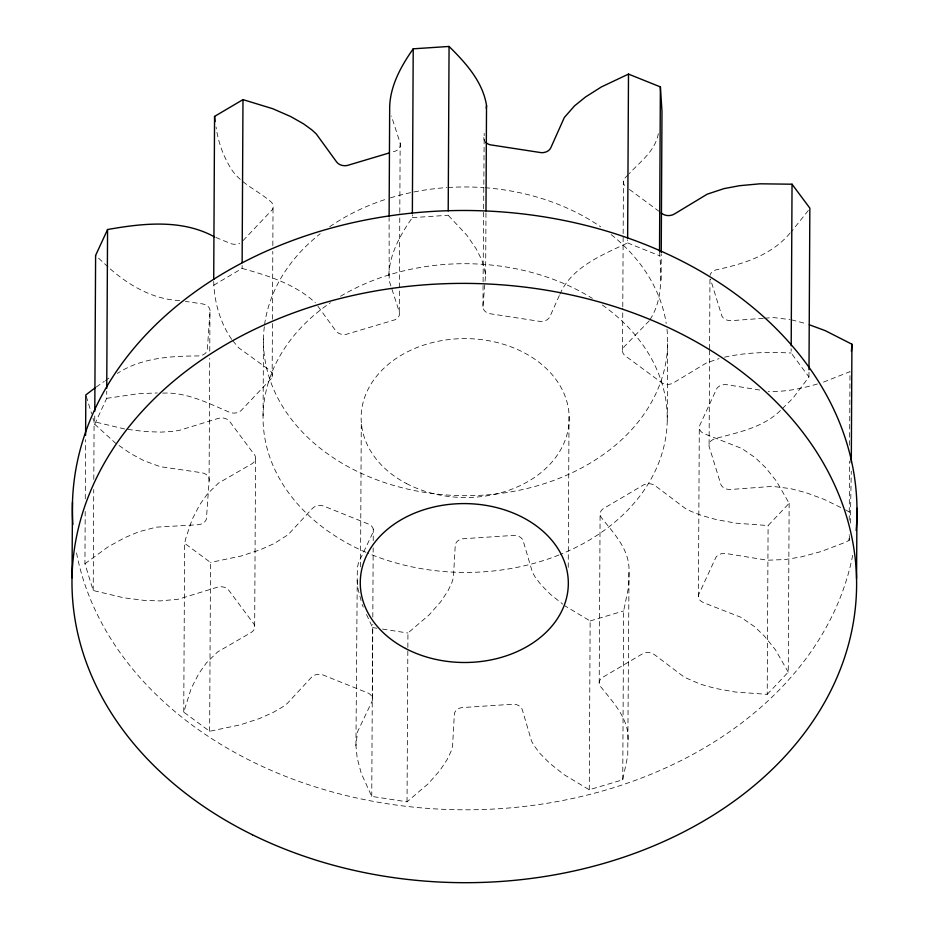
<?xml version="1.0" encoding="UTF-8"?>
<svg xmlns="http://www.w3.org/2000/svg" width="929" height="929" viewBox="0 0 929 929"><rect width="100%" height="100%" fill="white"/><g stroke="black" fill="none" stroke-linecap="round" stroke-linejoin="round"><path stroke-width="0.7" stroke-dasharray="4.64 3.48" d="M759.713 390.029L727.105 384.734A9.336 7.13 0.3 0 0 716.027 390.18L700.28 424.251A9.336 7.13 0.3 0 0 704.414 433.831L741.841 448.486L755.451 457.858L765.45 467.461L776.261 480.897L789.151 503.297L768.097 525.547L736.232 523.213L716.154 519.566L701.093 515.316L690.897 511.31L685.196 508.36L655.27 485.774A9.336 7.13 0.3 0 0 642.067 485.786L604.686 507.884A9.336 7.13 0.3 0 0 601.388 517.639C613.872 533.536 629.653 549.283 629.038 571.08L627.749 755.637L622.744 779.779L589.265 789.766L564.054 774.647L549.713 763.301L540.039 753.512L534.28 745.929L531.551 741.098L522.319 709.779A9.336 7.13 0.3 0 0 511.194 704.333L464.047 707.457A9.336 7.13 0.3 0 0 454.351 714.273L452.551 746.335L450.995 751.445L447.081 759.655L439.835 770.571L428.35 783.635L407.041 801.832L371.751 796.397L361.218 773.288L357.154 757.832L355.935 745.615L357.56 731.692L371.948 701.581A9.336 7.13 0.3 0 0 366.432 692.407L324.476 675.557A9.336 7.13 0.3 0 0 311.482 677.299L287.27 703.462L282.346 707.108L273.231 712.404L259.4 718.57L240.483 724.794L209.64 731.274L183.745 712.137L191.223 688.377L198.736 673.734L206.354 662.969L217.583 651.949L251.027 632.603A9.336 7.13 0.3 0 0 252.862 622.627L229.44 591.158A9.336 7.13 0.3 0 0 217.258 587.244L178.322 599.217L160.171 600.924L144.146 600.389L123.789 597.8L93.214 590.519L84.934 563.752L85.213 510.369M85.271 498.827L85.584 439.661M93.214 590.519L93.736 489.513M93.794 479.41L94.096 421.696L92.029 415.008M84.934 563.752L108.043 546.891L124.753 537.694L138.793 531.794L156.049 527.184L197.935 524.746A9.336 7.13 0.3 0 0 206.54 517.128L209.071 481.025A9.336 7.13 0.3 0 0 201.581 472.71L160.287 466.695L143.786 460.621L130.652 453.561L115.335 442.982L94.723 424.239L94.77 414.137M94.723 424.239L106.684 398.344L106.73 391.132M183.745 712.137L184.627 543.326L185.835 538.205L192.106 519.566L199.619 504.911L207.237 494.147L218.466 483.138L251.91 463.792A9.336 7.13 0.3 0 0 253.745 453.816L230.322 422.335A9.336 7.13 0.3 0 0 218.141 418.433L179.216 430.406L172.469 431.428L161.054 432.113L145.029 431.579L126.03 429.163M209.071 481.025L209.722 358.385M209.757 351.174L209.954 312.214A9.336 7.13 0.3 0 0 202.464 303.899L185.382 301.402M209.64 731.274L210.523 562.463L184.627 543.326M231.669 339.329C219.906 322.386 214.158 301.426 213.705 280.906M213.682 285.238L242.097 268.435L242.121 265.543M254.674 626.053L255.556 457.242M263.07 415.797L263.476 339.062M272.139 376.895L272.441 320.621M272.441 319.181L272.801 251.364M272.836 245.593L273.033 208.073M355.935 745.615L357.328 568.06L358.443 562.881L372.831 532.77A9.336 7.13 0.3 0 0 367.315 523.596L325.371 506.746A9.336 7.13 0.3 0 0 312.376 508.477L288.164 534.651L274.113 543.581L260.283 549.747L241.366 555.972L210.523 562.463M360.533 566.806L361.288 422.091M371.751 796.397L372.634 627.574L365.492 612.316M372.401 697.911L372.784 624.323M372.819 617.111L373.179 547.855M373.214 540.632L373.284 529.089M317.927 306.256L335.787 330.84A9.336 7.13 0.3 0 0 348.456 333.674L392.514 320.528A9.336 7.13 0.3 0 0 399.273 311.889L389.193 280.721L389.1 217.769M399.273 311.889L399.795 213.775M399.795 212.335L400.167 143.078L391.388 115.974M407.041 801.832L407.843 648.883M407.854 647.443L407.936 633.021L429.233 614.812L440.718 601.76L447.964 590.844L451.877 582.634L453.433 577.513L455.245 545.462A9.336 7.13 0.3 0 1 464.93 538.634L512.076 535.51A9.336 7.13 0.3 0 1 523.201 540.968L532.433 572.287L535.162 577.118L540.922 584.689L550.595 594.479L562.73 604.082M388.798 275.483C389.506 254.116 400.329 234.723 412.337 217.641L412.36 214.75M559.316 295.561L549.887 316.661A9.336 7.13 0.3 0 1 538.065 321.12L491.638 313.967A9.336 7.13 0.3 0 1 482.964 306.349L485.646 274.334L482.081 260.619L476.391 249.146L466.811 235.188L448.184 215.261L448.196 212.381M482.964 306.349L483.08 283.264M483.092 281.824L484.195 133.358M485.646 274.334L485.972 212.288M568.234 567.433L569.036 414.032M589.265 789.766L590.147 620.955L564.937 605.836M599.205 682.896L600.099 514.074M622.558 349.989L622.778 308.149M622.778 306.709L623.44 181.178M622.744 779.779L623.626 610.957L628.631 586.826L629.038 571.08M559.908 294.238C571.567 266.925 602.584 254.836 627.609 242.91L627.632 240.03M650.01 319.611C663.201 299.417 661.32 274.299 659.52 251.387M661.1 280.14L661.227 254.163M667.254 420.338L667.649 343.602M698.411 596.673L699.293 427.863M709.106 444.213L709.593 350.43M709.593 348.99L709.977 276.842M628.155 739.89C628.77 718.094 612.989 702.347 600.506 686.45A9.336 7.13 0.3 0 1 603.804 676.695L641.184 654.597A9.336 7.13 0.3 0 1 654.388 654.597L684.313 677.183L700.211 684.127L715.272 688.389L735.35 692.024L767.215 694.358L768.097 525.547M767.215 694.358L788.256 672.12L789.151 503.297M782.346 408.632L793.018 398.111L808.962 376.953L791.148 353.032L791.171 348.7M808.962 376.953L808.996 369.73M788.256 672.12L775.378 649.708L764.567 636.272L754.569 626.669L740.947 617.297L703.52 602.642A9.336 7.13 0.3 0 1 699.398 593.062L715.144 559.003A9.336 7.13 0.3 0 1 726.223 553.545L767.342 560.222L785.609 559.513L801.262 556.889L820.702 551.663L843.265 543.117L849.118 540.469L849.152 534.698M849.222 520.275L849.536 461.109M849.617 445.246L850 371.658L821.584 382.853M850.337 523.143L851.266 471.189M209.954 312.214L207.422 348.317A9.336 7.13 0.3 0 1 198.818 355.935C170.773 356.062 141.498 357.63 117.286 373.47M849.118 540.469L849.524 534.698M658.324 133.66C655.293 150.939 640.36 161.553 629.212 173.63M808.323 210.465L790.997 232.169M243.061 240.599L270.745 211.324A9.336 7.13 0.3 0 0 270.316 201.256C257.019 189.911 239.171 183.001 230.16 167.232C222.797 154.957 218.025 141.243 216.085 127.064M628.213 174.664L625.217 177.753A9.336 7.13 0.3 0 0 627.133 187.728M649.266 320.795L624.334 346.563A9.336 7.13 0.3 0 0 626.251 356.55L660.322 381.726A9.336 7.13 0.3 0 0 673.444 382.864L706.342 362.984L719.116 358.606M790.022 233.121C771.442 255.429 743.212 263.987 715.899 269.909A9.336 7.13 0.3 0 0 709.988 275.402M780.395 410.548C762.709 427.944 737.951 432.275 715.016 438.72A9.336 7.13 0.3 0 0 709.57 447.894L720.463 483.103A9.336 7.13 0.3 0 0 730.717 489.478L772.522 486.366L790.579 488.642L805.78 492.602L824.36 499.465L841.848 508.047M96.233 387.056L104.315 381.343M105.465 380.518L108.925 378.08M590.147 620.955L623.626 610.957M817.427 383.967C801.483 388.647 784.912 392.084 768.225 391.411M106.684 398.344L138.107 393.733L157.315 392.955M724.539 357.177C746.37 352.288 768.898 351.847 791.148 353.032M763.313 318.299L731.599 320.656A9.336 7.13 0.3 0 1 721.345 314.292L710.453 279.072M764.753 318.194L773.404 317.555L790.068 319.599M412.337 217.641L448.184 215.261M162.691 393.118C186.648 391.968 208.119 403.198 229.521 412.255A9.336 7.13 0.3 0 0 242.179 409.41L269.863 380.147A9.336 7.13 0.3 0 0 269.433 370.067L238.892 347.957L232.471 340.42M179.68 300.578C152.844 299.428 128.597 285.249 108.983 267.796M372.634 627.574L376.872 628.225M382.516 629.096L407.936 633.021M124.672 428.989L94.096 421.696M242.097 268.435C268.04 275.576 295.213 284.088 315.372 302.749M791.462 319.831L806.662 323.791M627.609 242.91L659.497 255.719M215.865 237.452L230.415 243.444A9.336 7.13 0.3 0 0 239.74 243.27M845.587 509.893L851.045 513.029M629.409 189.411L658.94 211.231M107.95 266.89L95.606 255.417M362.101 604.477L363.227 607.09M86.234 396.277L91.611 413.672M361.079 600.61L358.037 589.021L356.817 576.804M666.987 329.18A202.104 154.365 0.3 0 1 464.117 495.691A202.104 154.365 0.3 0 1 264.393 326.091M264.579 324.662A202.104 154.365 0.3 0 1 320.215 233.76M329.702 226.746A202.104 154.365 0.3 0 1 387.718 198.701M390.435 197.854A202.104 154.365 0.3 0 1 446.826 187.588M448.138 187.495A202.104 154.365 0.3 0 1 483.8 187.635M485.124 187.728A202.104 154.365 0.3 0 1 600.61 226.781M611.177 234.596A202.104 154.365 0.3 0 1 666.232 323.431M400.167 143.078A9.336 7.13 0.3 0 1 393.397 151.717M484.775 141.162A9.336 7.13 0.3 0 1 483.846 137.538M602.375 305.026A202.104 154.365 0.3 0 1 560.268 554.474M558.968 554.996A202.104 154.365 0.3 0 1 367.141 552.848M365.852 552.29A202.104 154.365 0.3 0 1 330.399 302.726M340.537 296.27A202.104 154.365 0.3 0 1 592.377 298.395M852.694 555.252A392.317 299.649 0.3 0 1 463.699 809.798A392.317 299.649 0.3 0 1 76.375 552.07M406.345 483.475A104.025 79.453 0.3 0 0 568.873 424.425A104.025 79.453 0.3 0 0 420.256 346.296A104.025 79.453 0.3 0 0 406.345 483.475"/><path stroke-width="1.39" d="M72.021 577.826L72.474 502.299M85.607 435.341L85.816 394.941L95.072 387.869M94.793 411.245L95.606 255.417L107.567 229.533C142.822 223.274 181.794 218.896 214.541 236.907M106.742 388.241L107.567 229.533M213.716 279.466L214.564 116.415L242.98 99.624L272.731 108.716L290.661 116.531L303.551 123.847L311.865 129.886L316.255 133.927L336.67 162.029A9.336 7.13 0.3 0 0 349.339 164.863L389.263 152.948M242.132 262.663L242.98 99.624M389.112 216.318L389.681 106.661C390.389 85.305 401.212 65.901 413.219 48.819L449.067 46.45C465.592 62.777 482.848 81.706 486.529 105.523L485.983 210.848M412.36 213.31L413.219 48.819M448.208 210.941L449.067 46.45M627.632 238.579L628.492 74.099L660.38 86.908L661.982 111.317L661.239 252.723M659.52 251.387L660.38 86.908M791.194 345.809L792.042 184.209L760.038 183.803L739.565 185.695L724.005 188.622L707.224 194.173L674.326 214.053A9.336 7.13 0.3 0 1 661.204 212.915M808.996 369.73L809.844 208.131L792.042 184.209M851.301 462.526L851.928 344.218L825.242 330.654L809.31 324.767M856.55 578.558L856.979 508.279M851.417 351.441L851.928 344.218M486.297 108.31L486.529 105.523M628.492 74.099L601.33 86.966L585.479 97.011L574.494 105.906L564.333 117.507L550.769 147.85A9.336 7.13 0.3 0 1 538.948 152.31L492.521 145.156A9.336 7.13 0.3 0 1 485.6 142.218M214.564 116.415L215.052 121.618M72.868 524.479A392.317 299.649 0.3 0 1 467.473 210.5A392.317 299.649 0.3 0 1 856.166 530.447M405.485 648.454A104.025 79.453 0.3 0 0 568.014 589.404A104.025 79.453 0.3 0 0 419.397 511.275A104.025 79.453 0.3 0 0 405.485 648.454M252.409 834.765A392.317 299.649 0.3 0 0 856.178 597.951A392.317 299.649 0.3 0 0 284.297 316.394A392.317 299.649 0.3 0 0 252.409 834.765"/></g></svg>
